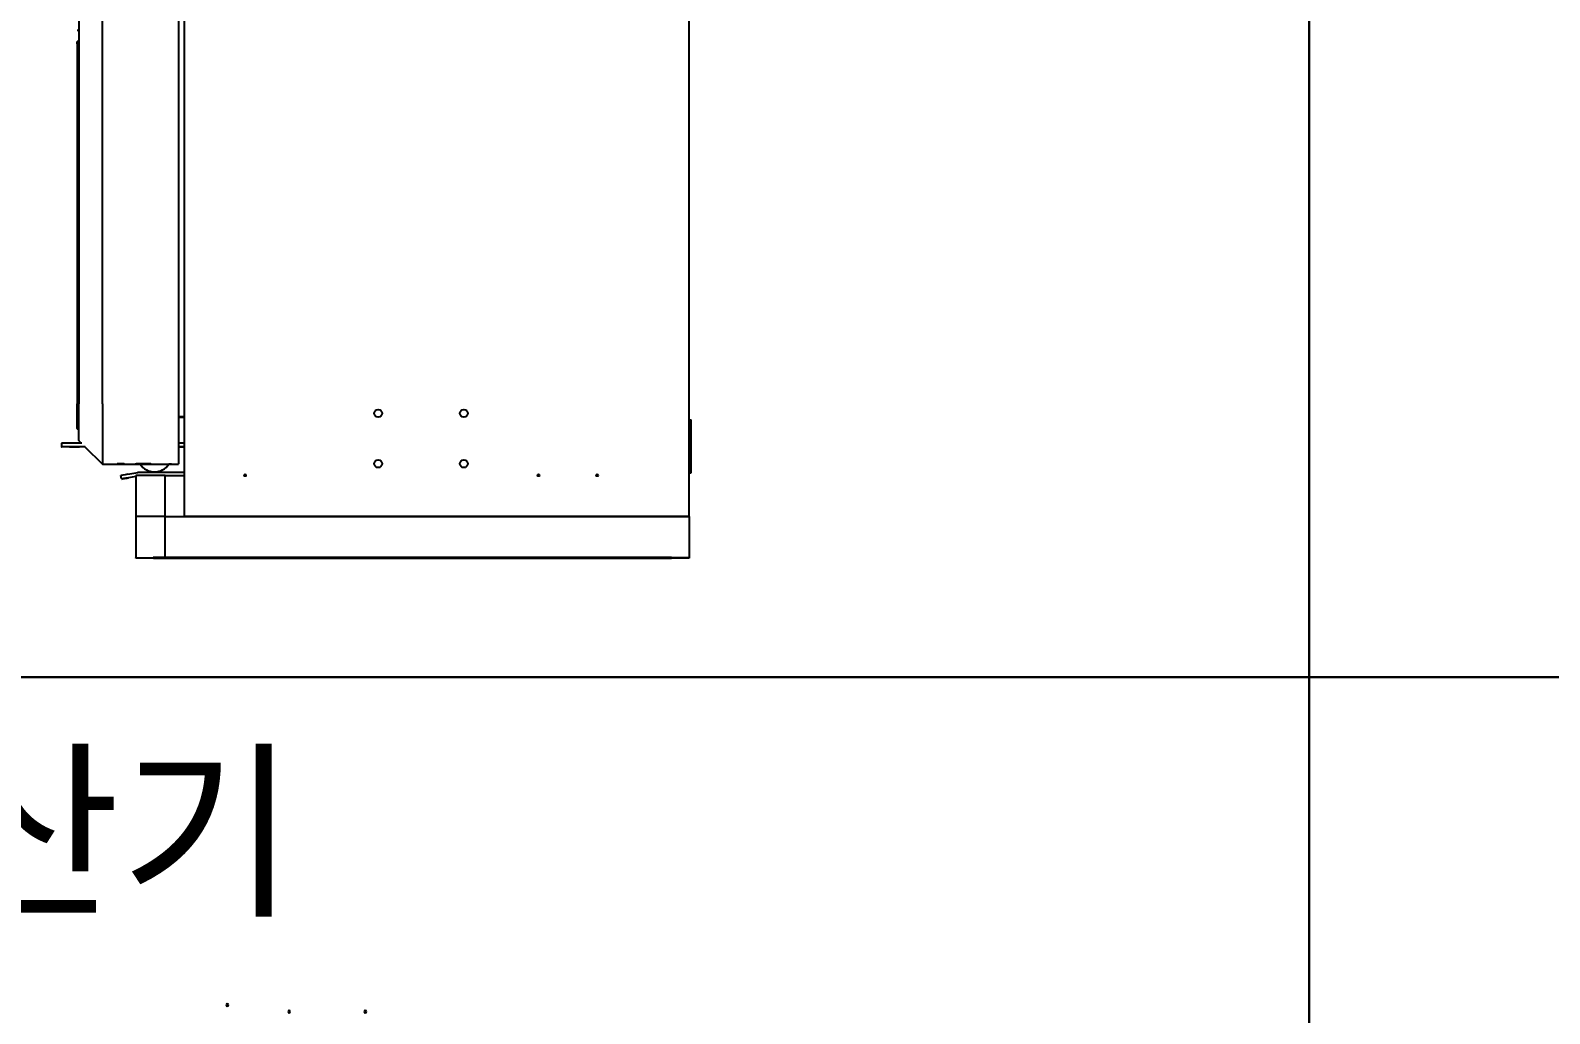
# Model space of a CAD drawing. Header units: millimetres. Extents: x 29838256 to 30236675, y -914750 to -833241.
# Drawn here: x 29868204 to 29873579, y -848489 to -845008 of the extents above; entities that cross this region are included whole.
import ezdxf
from ezdxf.enums import TextEntityAlignment as Align

# ---------------------------------------------------------------- set-up
doc = ezdxf.new("R2010")
doc.units = ezdxf.units.MM
doc.header["$LTSCALE"] = 600
doc.header["$MEASUREMENT"] = 0
doc.layers.get('0').update_dxf_attribs({"linetype": 'CONTINUOUS'})
for name, color, linetype in [('PARKING', 7, 'CONTINUOUS'), ('SD주차관제', 2, 'CONTINUOUS'), ('주차관제', 2, 'CONTINUOUS')]:
    doc.layers.add(name, color=color, linetype=linetype)
doc.layers.add('가시적인 것(ISO)', color=7, linetype='CONTINUOUS', lineweight=25)
doc.styles.add('IBS', font='malgun_0.ttf')

# ---------------------------------------------------------------- blocks, each defined once
blk = doc.blocks.new('aer355')
at = {"layer": '가시적인 것(ISO)'}
for p, q in [((-22345514.5, 11048179.8), (-22345514.5, 11046927.2)), ((-22345494.5, 11046927.2), (-22345494.5, 11048179.8)), ((-22345429.5, 11048179.8), (-22345429.5, 11046927.2)), ((-22345424.5, 11046831), (-22345424.5, 11048179.4)), ((-22344994.5, 11046831), (-22344994.5, 11048179.4)), ((-22345514.5, 11047245.5), (-22345516.1, 11047245.5)), ((-22345516.1, 11047233.9), (-22345516.1, 11047235.9)), ((-22345514.5, 11047235.9), (-22345516.1, 11047235.9)), ((-22345516.1, 11047233.9), (-22345516.1, 11046927.1)), ((-22345516.1, 11046905.9), (-22345516.1, 11046927.1)), ((-22345514.5, 11046895.9), (-22345514.5, 11046927.2)), ((-22345494.5, 11046927.2), (-22345494.5, 11046875.9)), ((-22345429.5, 11046927.2), (-22345429.5, 11046875.9)), ((-22345516.1, 11046905.9), (-22345516.1, 11046905.5)), ((-22345514.5, 11046905.5), (-22345516.1, 11046905.5)), ((-22345424.5, 11046915.9), (-22345429.5, 11046915.9)), ((-22345424.5, 11046915.9), (-22345429.5, 11046915.9)), ((-22345424.5, 11046915.5), (-22345429.5, 11046915.5)), ((-22345424.5, 11046915.5), (-22345429.5, 11046915.5)), ((-22344994.5, 11046913.3), (-22344992.9, 11046913.3)), ((-22344992.9, 11046868.3), (-22344992.9, 11046913.3)), ((-22345529.3, 11046893.5), (-22345529.3, 11046890.5)), ((-22345514.5, 11046895.9), (-22345514.5, 11046895.5)), ((-22345514.5, 11046895.5), (-22345512.5, 11046893.5)), ((-22345424.5, 11046893.4), (-22345429.5, 11046893.4)), ((-22345509.1, 11046890.4), (-22345529, 11046890.5)), ((-22345509.4, 11046890.4), (-22345494.5, 11046875.5)), ((-22345424.5, 11046890.4), (-22345429.5, 11046890.4)), ((-22345429.5, 11046890.3), (-22345424.5, 11046890.3)), ((-22345494.5, 11046875.5), (-22345494.5, 11046875.9)), ((-22345494.5, 11046875.5), (-22345494.5, 11046875.5)), ((-22345494.5, 11046875.5), (-22345462.4, 11046875.5)), ((-22345478.2, 11046863), (-22345478.7, 11046865.9)), ((-22345478.7, 11046865.9), (-22345478.7, 11046865.9)), ((-22345472.8, 11046867), (-22345464.4, 11046868.5)), ((-22345466.1, 11046865.1), (-22345472.3, 11046864)), ((-22345466.1, 11046865.1), (-22345472.3, 11046864)), ((-22345466.5, 11046875.5), (-22345435.5, 11046875.5)), ((-22345466.5, 11046875.5), (-22345466.5, 11046875.5)), ((-22345462.4, 11046875.5), (-22345466.5, 11046875.5)), ((-22345441.1, 11046866), (-22345466.1, 11046865.9)), ((-22345466.1, 11046865.9), (-22345466.1, 11046830.9)), ((-22345424.5, 11046868.6), (-22345463.4, 11046868.6)), ((-22345441.1, 11046831), (-22345441.1, 11046866)), ((-22345441.1, 11046866), (-22345424.5, 11046866)), ((-22345437.9, 11046875.5), (-22345429.5, 11046875.5)), ((-22345435.5, 11046875.5), (-22345437.8, 11046875.5)), ((-22345435.5, 11046875.5), (-22345435.5, 11046875.5)), ((-22345429.5, 11046875.5), (-22345429.5, 11046875.9)), ((-22345429.5, 11046875.5), (-22345429.5, 11046875.5)), ((-22345373.7, 11046866), (-22345372.2, 11046866)), ((-22345123.7, 11046866), (-22345122.2, 11046866)), ((-22345073.7, 11046866), (-22345072.2, 11046866)), ((-22344992.9, 11046868.3), (-22344994.5, 11046868.3)), ((-22344994.5, 11046868.3), (-22344992.9, 11046868.3)), ((-22344994.5, 11046868.3), (-22344992.9, 11046868.3)), ((-22344994.5, 11046868.2), (-22344992.9, 11046868.2)), ((-22344992.9, 11046868.3), (-22344992.9, 11046868.3)), ((-22344992.9, 11046868.3), (-22344992.9, 11046868.3)), ((-22344992.9, 11046868.2), (-22344992.9, 11046868.3)), ((-22345478.2, 11046863), (-22345478.2, 11046863)), ((-22345441.1, 11046831), (-22345466.1, 11046830.9)), ((-22345466.1, 11046830.9), (-22345466.1, 11046795.9)), ((-22345441.1, 11046796), (-22345441.1, 11046831)), ((-22345441.1, 11046831), (-22344994.5, 11046831)), ((-22344994.5, 11046831), (-22345424.5, 11046831)), ((-22344994.5, 11046831), (-22344994.5, 11046796)), ((-22345466.1, 11046795.9), (-22345441.1, 11046796)), ((-22345466.1, 11046795.5), (-22345466.1, 11046795.9)), ((-22345441.1, 11046795.5), (-22345466.1, 11046795.5)), ((-22345451.1, 11046796), (-22345451, 11046796)), ((-22345009.6, 11046796), (-22345451.1, 11046796)), ((-22345451.1, 11046795.5), (-22345451.1, 11046796)), ((-22345451.1, 11046796), (-22345009.5, 11046796)), ((-22345451.1, 11046796), (-22345451.1, 11046796)), ((-22345009.5, 11046795.5), (-22345451.1, 11046795.5)), ((-22345451, 11046795.9), (-22345451, 11046796)), ((-22345009.6, 11046795.9), (-22345451, 11046795.9)), ((-22345451, 11046795.5), (-22345451, 11046795.9)), ((-22345451, 11046795.5), (-22345009.6, 11046795.5)), ((-22345451, 11046795.5), (-22345451, 11046795.5)), ((-22345009.6, 11046795.5), (-22345451, 11046795.5)), ((-22345441.1, 11046796), (-22344994.5, 11046796)), ((-22344994.5, 11046795.5), (-22345441.1, 11046795.5)), ((-22345009.6, 11046796), (-22345009.6, 11046795.9)), ((-22345009.6, 11046796), (-22345009.6, 11046796)), ((-22345009.6, 11046795.5), (-22345009.6, 11046795.9)), ((-22345009.6, 11046795.5), (-22345009.6, 11046795.5)), ((-22345009.5, 11046796), (-22345009.5, 11046795.5)), ((-22344994.5, 11046796), (-22344994.5, 11046795.5))]:
    blk.add_line(p, q, dxfattribs=at)
for centre, radius in [((-22345259.5, 11046919), 3.35), ((-22345186.5, 11046919), 3.35), ((-22345259.5, 11046876), 3.35), ((-22345186.5, 11046876), 3.35), ((-22345372.9, 11046866), 0.75), ((-22345122.9, 11046866), 0.75), ((-22345072.9, 11046866), 0.75)]:
    blk.add_circle(centre, radius, dxfattribs=at)
for centre, radius, start, end in [((-22345463.4, 11046862.6), 6, 90, 100), ((-22345450.1, 11046884.1), 15, 214.979, 325.021), ((-22345450.1, 11046884.1), 15, 214.9025, 325.0976), ((-22345372.9, 11046866), 0.75, 0.0478, 179.9522), ((-22345372.9, 11046865.5), 0.75, 42.5492, 137.4508), ((-22345372.9, 11046865.5), 0.75, 42.4196, 137.5805), ((-22345122.9, 11046866), 0.75, 0.0478, 179.9522), ((-22345122.9, 11046865.5), 0.75, 42.5492, 137.4508), ((-22345122.9, 11046865.5), 0.75, 42.4196, 137.5805), ((-22345072.9, 11046866), 0.75, 0.0478, 179.9522), ((-22345072.9, 11046865.5), 0.75, 42.5492, 137.4508), ((-22345072.9, 11046865.5), 0.75, 42.4196, 137.5805)]:
    blk.add_arc(centre, radius, start, end, dxfattribs=at)
for centre, major_axis, ratio, start_param, end_param in [((-22345518.3, 11046893.5), (-11, 0), 0.000782, 4.115105, 6.283185), ((-22345518.3, 11046890.5), (-11, 0), 0.000782, 3.724028, 6.504583), ((-22345472.8, 11046867), (-5.91, -1.04), 0.00077, 4.712253, 6.283049), ((-22345472.3, 11046864), (-5.91, -1.04), 0.00077, 4.712253, 6.283049), ((-22345472.3, 11046864), (-5.91, -1.04), 0.00077, 6.283049, 7.853846)]:
    blk.add_ellipse(centre, major_axis=major_axis, ratio=ratio, start_param=start_param, end_param=end_param, dxfattribs=at)
for centre, major_axis in [((-22345518.3, 11046890.5), (-4.25, 0)), ((-22345478.9, 11046875.9), (-3, 0)), ((-22345478.9, 11046875.9), (-3, 0)), ((-22345478.9, 11046875.8), (-3, 0)), ((-22345478.9, 11046875.8), (-3, 0)), ((-22345478.9, 11046875.8), (-3, 0)), ((-22345478.9, 11046875.7), (-3, 0)), ((-22345478.9, 11046875.7), (-3, 0)), ((-22345478.9, 11046875.6), (-3, 0)), ((-22345478.9, 11046875.6), (-3, 0)), ((-22345478.9, 11046875.6), (-3, 0)), ((-22345478.9, 11046875.5), (-3, 0)), ((-22345459.5, 11046875.9), (-6.25, 0)), ((-22345425.3, 11046795.9), (7.5, 0)), ((-22345425.3, 11046795.5), (7.5, 0)), ((-22345365.3, 11046795.9), (8, 0)), ((-22345365.3, 11046795.5), (8, 0)), ((-22345095.3, 11046795.9), (8, 0)), ((-22345095.3, 11046795.5), (8, 0)), ((-22345035.3, 11046795.9), (7.5, 0)), ((-22345035.3, 11046795.5), (7.5, 0))]:
    blk.add_ellipse(centre, major_axis=major_axis, ratio=0.000782, dxfattribs=at)
blk = doc.blocks.new('a4q345')
at = {"layer": '주차관제'}
for points in [[(1611711.4, -29134), (1629092.5, -29134), (1629092.5, -44652.8), (1611711.4, -44652.8)], [(1611711.4, -44652.8), (1629092.5, -44652.8), (1629092.5, -46515.1), (1611711.4, -46515.1)]]:
    blk.add_lwpolyline(points, close=True, dxfattribs=at)

msp = doc.modelspace()

# ---------------------------------------------------------------- linework, layer by layer
at = {"color": 8}
for centre, start, end in [((29868900.9, -848457.7), 0, 180), ((29868900.9, -848457.7), 180, 0), ((29869119.7, -848482.1), 0, 180), ((29869119.7, -848482.1), 180, 0), ((29869389, -848482.1), 0, 180), ((29869389, -848482.1), 180, 0)]:
    msp.add_arc(centre, 4.06, start, end, dxfattribs=at)

# ---------------------------------------------------------------- block references
at = {"layer": 'SD주차관제', "xscale": 4.152438952006894, "yscale": 4.152438952006894, "zscale": 4.152438952006894}
msp.add_blockref('aer355', (122656760.6, -46718020), dxfattribs=at)
at = {"layer": '주차관제', "xscale": 0.6611122789749978, "yscale": 0.6611122789749978, "zscale": 0.6611122789749978}
for p in [(28795715.4, -817777), (28807206.2, -817777)]:
    msp.add_blockref('a4q345', p, dxfattribs=at)

# ---------------------------------------------------------------- texts
at = {"layer": 'PARKING', "color": 7, "style": 'IBS'}
msp.add_text('출구무인정산기', height=495.68, dxfattribs=at).set_placement((29866967.2, -848092.6), align=Align.CENTER)

doc.saveas('drawing.dxf')
